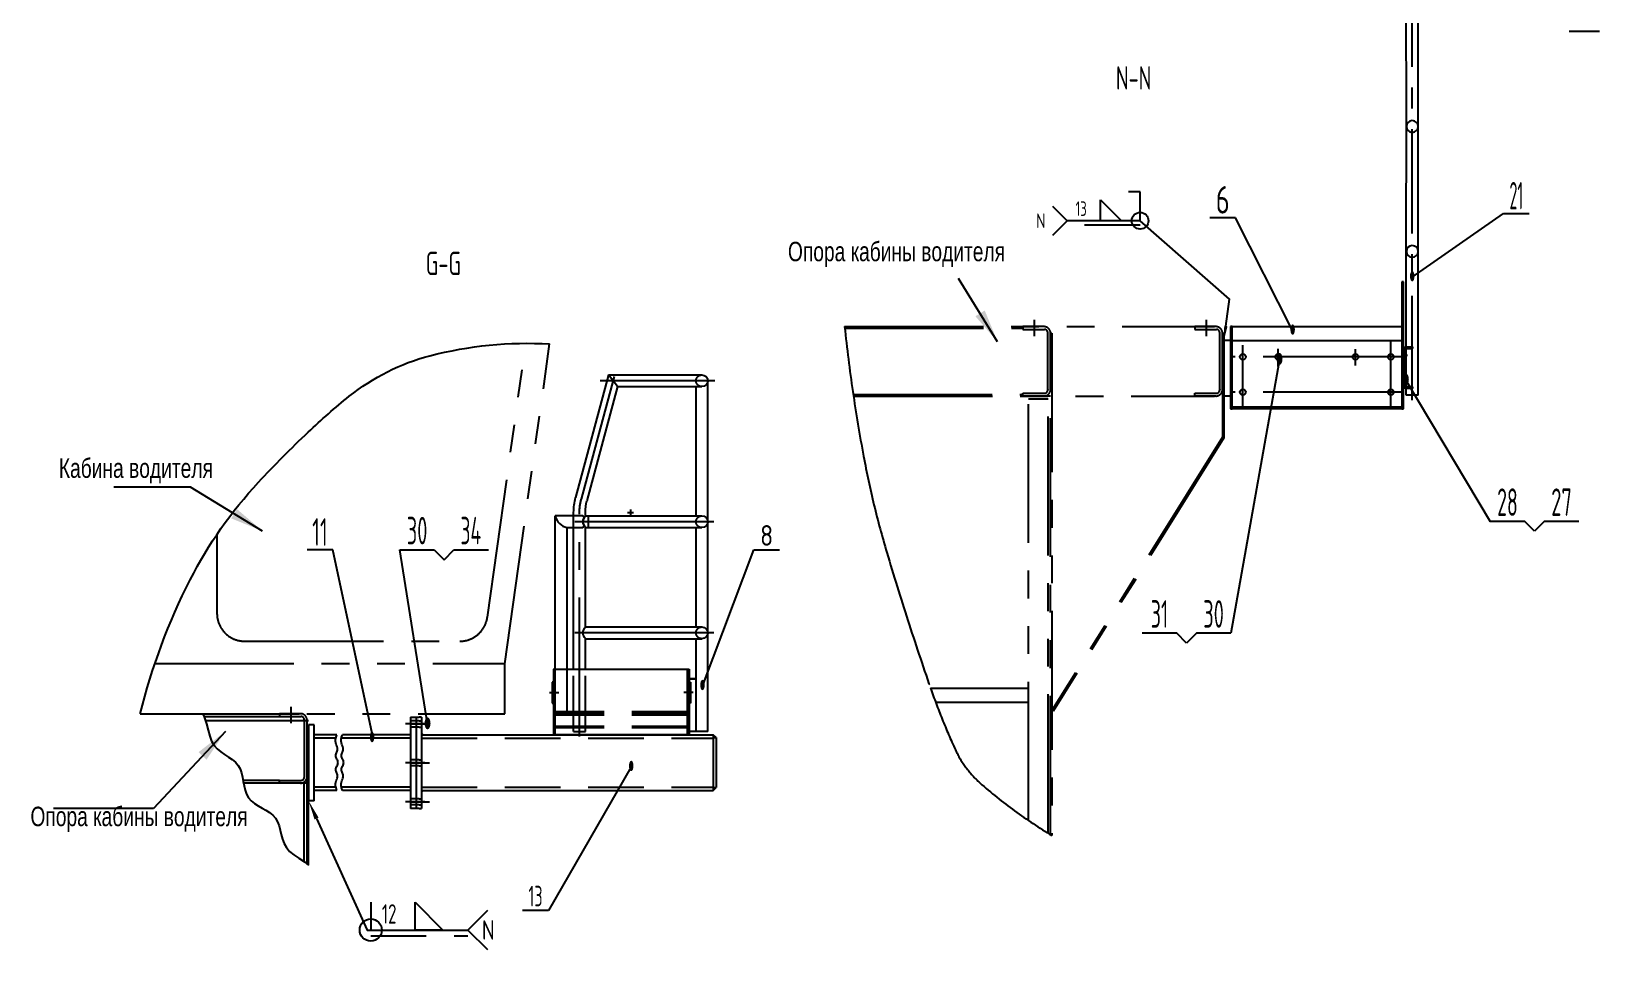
# Model space of a CAD drawing. Header units: millimetres. Extents: x 0 to 16800, y -459 to 11880.
# Drawn here: x 7294 to 12940, y 4536 to 7843 of the extents above; entities that cross this region are included whole.
import ezdxf
from ezdxf.enums import TextEntityAlignment as Align

# ---------------------------------------------------------------- set-up
doc = ezdxf.new("R2010")
doc.units = ezdxf.units.MM
doc.header["$LTSCALE"] = 400
for name, pattern in [('F', [0.75, 0.5, -0.25]), ('G', [2, 1.25, -0.25, 0.25, -0.25]), ('K', [2.5, 1.25, -0.25, 0.25, -0.25, 0.25, -0.25])]:
    doc.linetypes.add(name, pattern=pattern)
for name, color, linetype in [('01', 7, 'Continuous'), ('02', 1, 'Continuous'), ('04', 2, 'F'), ('05', 4, 'G'), ('07', 6, 'K'), ('11', 3, 'Continuous'), ('13', 3, 'Continuous')]:
    doc.layers.add(name, color=color, linetype=linetype)
doc.styles.get("Standard").update_dxf_attribs({"font": 'isocp', "width": 0.707, "bigfont": 'intecad.shx'})
doc.dimstyles.new('INTE', dxfattribs={"dimscale": 40, "dimtxt": 3.5, "dimasz": 3, "dimexe": 3, "dimexo": 0, "dimgap": 1, "dimtad": 1, "dimdec": 3, "dimdsep": 46, "dimtxsty": 'Standard', "dimcen": 0, "dimclrd": 1, "dimclre": 1, "dimclrt": 3, "dimaunit": 1, "dimadec": 0, "dimazin": 0, "dimtfac": 1, "dimtmove": 0, "dimatfit": 0, "dimfxl": 1, "dimarcsym": 0})

# ---------------------------------------------------------------- blocks, each defined once
blk = doc.blocks.new('*U230')
at = {"layer": '01'}
blk.add_line((224.2, -365.6), (224.2, -465.6), dxfattribs=at)
blk.add_lwpolyline([(384.2, -365.6), (484.2, -465.6), (384.2, -465.6)], close=True, dxfattribs=at)
blk.add_circle((224.2, -465.6), 40, dxfattribs=at)
blk.add_solid([(224.2, -365.6), (224.2, -295.6), (324.2, -365.6), (224.2, -365.6)], dxfattribs=at)
at = {"layer": '02'}
blk.add_lwpolyline([(0, 0, 0, 16, 0), (28.9, -63.8, 16, 16, 0)], format="xyseb", dxfattribs=at)
for points in [[(28.9, -63.8), (210.7, -465.6), (224.2, -465.6), (574.2, -465.6)], [(644.9, -394.9), (574.2, -465.6), (644.9, -536.3)]]:
    blk.add_lwpolyline(points, dxfattribs=at)
at = {"layer": '04'}
blk.add_line((224.2, -486.6), (574.2, -486.6), dxfattribs=at)
at = {"layer": '13', "width": 0.707}
blk.add_text('12', height=70, dxfattribs=at).set_placement((264.2, -442.6))
at = {"layer": '13', "width": 1.010989}
blk.add_text('N', height=70, dxfattribs=at).set_placement((624.2, -500.6), (670.2, -500.6), align=Align.FIT)
blk = doc.blocks.new('*U231', base_point=(10756.9, 1851.4))
at = {"layer": '01'}
blk.add_lwpolyline([(10312.9, 2357.7), (10387.9, 2282.7), (10312.9, 2282.7)], close=True, dxfattribs=at)
blk.add_circle((10455.4, 2282.7), 30, dxfattribs=at)
at = {"layer": '02'}
for points in [[(10139.9, 2335.7), (10192.9, 2282.7), (10139.9, 2229.6)], [(10763.9, 1903.5), (10777, 2000.1), (10455.4, 2282.7), (10192.9, 2282.7)]]:
    blk.add_lwpolyline(points, dxfattribs=at)
blk.add_lwpolyline([(10756.9, 1851.4, 0, 12, 0), (10763.9, 1903.5, 12, 12, 0)], format="xyseb", dxfattribs=at)
at = {"layer": '04'}
blk.add_line((10455.4, 2266.9), (10192.9, 2266.9), dxfattribs=at)
at = {"layer": '13', "width": 0.707}
blk.add_text('13', height=52.5, dxfattribs=at).set_placement((10222.9, 2299.9))
at = {"layer": '13', "width": 1.010989}
blk.add_text('N', height=52.5, dxfattribs=at).set_placement((10080.4, 2256.4), (10114.9, 2256.4), align=Align.FIT)
blk = doc.blocks.new('p998')
at = {"layer": '07', "color": 6, "linetype": 'K'}
for p, q in [((13279.7, 2400), (14611.4, 2400)), ((13280.2, 2395), (13921.4, 2395)), ((13921.4, 2400), (13921.4, 2390)), ((13997.4, 2400), (13921.4, 2400)), ((13921.4, 2390), (13999.4, 2390)), ((13962.4, 2424.8), (13962.4, 2366.1)), ((14011.4, 2376), (14011.4, 2378)), ((14011.4, 2174), (14011.4, 2376)), ((14021.4, 2174), (14021.4, 2376)), ((14021.4, 2376), (14026.4, 2376)), ((14026.4, 2376), (14026.4, 567.5)), ((14540.4, 2400), (14540.4, 2390)), ((14616.4, 2400), (14540.4, 2400)), ((14540.4, 2390), (14618.4, 2390)), ((14581.4, 2424.8), (14581.4, 2366.1)), ((14630.4, 2376), (14630.4, 2378)), ((14630.4, 2174), (14630.4, 2376)), ((14640.4, 2174), (14640.4, 2376)), ((14640.4, 2376), (14640.4, 2001.5)), ((14640.4, 2376), (14645.4, 2376)), ((14645.4, 2376), (14645.4, 2000)), ((13311, 2155), (13921.4, 2155)), ((13311.7, 2150), (14611.4, 2150)), ((13921.4, 2150), (13921.4, 2160)), ((13921.4, 2160), (13999.4, 2160)), ((14021.4, 2150), (13921.4, 2150)), ((13941.4, 621.3), (13941.4, 2150)), ((14011.4, 2174), (14011.4, 2172)), ((14012.4, 575.9), (14012.4, 2150)), ((14021.4, 570.5), (14021.4, 2150)), ((14540.4, 2150), (14540.4, 2160)), ((14540.4, 2160), (14618.4, 2160)), ((14616.4, 2150), (14540.4, 2150)), ((14630.4, 2174), (14630.4, 2172)), ((13941.4, 2140), (14012.4, 2140)), ((14640.4, 2001.5), (14026.4, 1017.5)), ((14645.4, 2000), (14030.7, 1014.8)), ((13589.3, 1098), (13941.4, 1098)), ((13589.3, 1098), (13941.4, 1098)), ((13607.3, 1048), (13941.4, 1048)), ((13607.3, 1048), (13941.4, 1048)), ((14026.4, 1017.5), (14030.7, 1014.8))]:
    blk.add_line(p, q, dxfattribs=at)
blk.add_lwpolyline([(13279.7, 2400, 0.019617), (13348.2, 1933.1, 0.025983), (13431.8, 1586.6, 0.011468), (13588.9, 1099.1, 0.024424), (13678.9, 876, 0.102879), (13766.9, 757.1, 0.048694), (14026.4, 567.5)], format="xyb", dxfattribs=at)
for centre, radius, start, end in [((13997.4, 2376), 24, 0, 90), ((13999.4, 2378), 12, 0, 90), ((14616.4, 2376), 24, 0, 90), ((14618.4, 2378), 12, 0, 90), ((13997.4, 2174), 24, 270, 0), ((13999.4, 2172), 12, 270, 0), ((14616.4, 2174), 24, 270, 0), ((14618.4, 2172), 12, 270, 0)]:
    blk.add_arc(centre, radius, start, end, dxfattribs=at)
blk = doc.blocks.new('A$C0BAB5668')
for p, q in [((22, 149), (0, 149)), ((0, 149), (0, 144)), ((22, 144), (0, 144)), ((28, 11), (28, 138)), ((33, 11), (33, 138)), ((0, 5), (22, 5)), ((0, 5), (0, 0)), ((0, 0), (22, 0))]:
    blk.add_line(p, q)
for centre, radius, start, end in [((22, 138), 11, 0, 90), ((22, 138), 6, 0, 90), ((22, 11), 11, 270, 0), ((22, 11), 6, 270, 0)]:
    blk.add_arc(centre, radius, start, end)
at = {"layer": '05', "color": 4, "linetype": 'G'}
for p, q in [((39.6, 119), (17.7, 119)), ((40.1, 30), (17.7, 30))]:
    blk.add_line(p, q, dxfattribs=at)
blk = doc.blocks.new('adf123qwe4r56798adf')
at = {"layer": '01', "color": 7, "linetype": 'Continuous', "ltscale": 1.5}
for p, q in [((19378, 9328), (19376, 10184)), ((19461, 7352), (19461, 10186)), ((19376, 8428), (19378, 9328)), ((19376, 7698), (19376, 8428)), ((19376, 7410), (19376, 7688)), ((19376, 7352), (19376, 7400)), ((19461, 7352), (19376, 7352))]:
    blk.add_line(p, q, dxfattribs=at)
for centre, start, end in [((19419, 10186), 90, 270), ((19419, 10186), 270, 90), ((19419, 9286), 90, 270), ((19419, 9286), 270, 90), ((19419, 8386), 90, 270), ((19419, 8386), 270, 90)]:
    blk.add_arc(centre, 42.3, start, end, dxfattribs=at)
at = {"layer": '05', "color": 4, "linetype": 'G', "ltscale": 1.5}
blk.add_line((19419, 7316), (19419, 10307), dxfattribs=at)
at = {"ltscale": 1.5, "xscale": -2, "yscale": 2, "zscale": 2}
blk.add_blockref('A$C0BAB5668', (19421, 7400), dxfattribs=at)
blk = doc.blocks.new('A$C1CCC7C28')
at = {"layer": '01', "color": 7, "linetype": 'Continuous'}
for p, q in [((0, 0), (0, 236)), ((476, 236), (0, 236)), ((476, 0), (476, 236)), ((0, 0), (476, 0))]:
    blk.add_line(p, q, dxfattribs=at)
blk = doc.blocks.new('A$C7256785E')
at = {"layer": '01', "color": 7, "linetype": 'Continuous'}
for p, q in [((25.7, 0), (25.7, 1262.9)), ((383.3, 1284), (46.8, 1284)), ((350.8, 1241.7), (383.3, 1284)), ((383.3, 1284), (501.7, 842.1)), ((350.8, 1241.7), (46.8, 1241.7)), ((68, 776.3), (68, 1241.7)), ((350.8, 1241.7), (460.8, 831.1)), ((466.4, 776.3), (46.8, 776.3)), ((466.4, 776.3), (466.4, 789)), ((508.7, 224), (508.7, 789)), ((466.4, 734), (46.8, 734)), ((68, 376.3), (68, 734)), ((466.4, 376.3), (466.4, 734)), ((466.4, 376.3), (46.8, 376.3)), ((466.4, 334), (46.8, 334)), ((68, 0), (68, 334)), ((466.4, 224), (466.4, 334)), ((68, 190), (93, 190)), ((93, 190), (93, 0)), ((25.7, 0), (68, 0)), ((68, 0), (93, 0))]:
    blk.add_line(p, q, dxfattribs=at)
for centre, radius, start, end in [((46.8, 1262.9), 21.2, 90, 270), ((303.5, 789), 162.8, 0, 15), ((303.5, 789), 205.2, 0, 15), ((46.8, 755.2), 21.2, 90, 270), ((443, 755.2), 31.5, 317.8524, 42.1476), ((46.8, 355.2), 21.2, 90, 270), ((443, 355.2), 31.5, 317.8524, 42.1476)]:
    blk.add_arc(centre, radius, start, end, dxfattribs=at)
at = {"layer": '04', "color": 2, "linetype": 'F'}
for centre in [(46.8, 1262.9), (46.8, 755.2), (46.8, 355.2)]:
    blk.add_arc(centre, 21.2, 270, 90, dxfattribs=at)
at = {"layer": '05', "color": 4, "linetype": 'G'}
for p, q in [((0, 1262.9), (413.1, 1262.9)), ((363, 1278.1), (481.2, 836.6)), ((4.2, 755.2), (543.8, 755.2)), ((4.2, 355.2), (543.8, 355.2))]:
    blk.add_line(p, q, dxfattribs=at)
at = {"layer": '05'}
for p, q in [((303.7, 799.6), (303.7, 778.4)), ((314.3, 789), (293.1, 789))]:
    blk.add_line(p, q, dxfattribs=at)
at = {"layer": '05', "color": 4, "linetype": 'G'}
blk.add_arc((303.5, 789), 184, 0, 15, dxfattribs=at)
blk = doc.blocks.new('321654a7f89wqer')
at = {"layer": '01', "color": 7, "linetype": 'Continuous'}
for p, q in [((9189.7, 5457.4), (9189.7, 6009.7)), ((9288.5, 6009.7), (9189.7, 6009.7)), ((9231.9, 5967.4), (9231.9, 5457.4)), ((9231.9, 5967.4), (9288.5, 5967.4)), ((9183.7, 5457.4), (9183.7, 5221.4)), ((9189.7, 5457.4), (9183.7, 5457.4)), ((9665.7, 5457.4), (9671.7, 5457.4)), ((9671.7, 5457.4), (9671.7, 5221.4)), ((9671.7, 5233.4), (9671.7, 5423.4)), ((9671.7, 5423.4), (9696.7, 5423.4)), ((9178.7, 5411.4), (9178.7, 5335.4)), ((9183.7, 5411.4), (9178.7, 5411.4)), ((9178.7, 5335.4), (9183.7, 5335.4)), ((9189.7, 5221.4), (9183.7, 5221.4)), ((9665.7, 5221.4), (9671.7, 5221.4)), ((9696.7, 5233.4), (9671.7, 5233.4))]:
    blk.add_line(p, q, dxfattribs=at)
for centre, radius, start, end in [((9244.6, 6022.3), 56.3, 192.9001, 256.9643), ((9264.5, 5988.6), 32, 25.1307, 41.4383), ((9309.5, 5988.6), 21, 139.7381, 220.2619), ((9264.5, 5988.6), 32, 318.5617, 334.8693)]:
    blk.add_arc(centre, radius, start, end, dxfattribs=at)
at = {"layer": '04', "color": 2, "linetype": 'F'}
for p, q in [((9189.7, 5304.7), (9189.7, 5457.4)), ((9231.9, 5457.4), (9231.9, 5304.7)), ((9256, 5233.4), (9256, 5457.4)), ((9298.3, 5233.4), (9298.3, 5457.4)), ((9671.7, 5411.4), (9676.7, 5411.4)), ((9676.7, 5411.4), (9676.7, 5335.4)), ((9676.7, 5335.4), (9671.7, 5335.4)), ((9665.7, 5304.4), (9189.7, 5304.4)), ((9665.7, 5297.4), (9189.7, 5297.4)), ((9665.7, 5292.4), (9189.7, 5292.4)), ((9665.7, 5251.4), (9189.7, 5251.4)), ((9665.7, 5246.4), (9189.7, 5246.4)), ((9256, 5233.4), (9298.3, 5233.4))]:
    blk.add_line(p, q, dxfattribs=at)
at = {"layer": '05', "color": 4, "linetype": 'G'}
for p, q in [((9277.1, 5215.5), (9277.1, 6022.4)), ((9309.5, 5967.4), (9309.5, 6009.7)), ((9169.6, 5373.4), (9202.3, 5373.4)), ((9685.8, 5373.4), (9653.1, 5373.4))]:
    blk.add_line(p, q, dxfattribs=at)
at = {"layer": '02', "xscale": -1}
blk.add_blockref('A$C1CCC7C28', (9665.7, 5221.4), dxfattribs=at)
at = {"layer": '04', "xscale": -1}
blk.add_blockref('A$C7256785E', (9764.7, 5233.4), dxfattribs=at)

msp = doc.modelspace()

# ---------------------------------------------------------------- hatches: boundary and pattern name
at = {"layer": '02'}
for points in [[(8708.7012, 5309.938), (8698.7012, 5309.938), (8698.7012, 5319.938)], [(9748.7012, 5309.938), (9748.7012, 5299.938), (9758.7012, 5299.938)], [(8708.6156, 5109.938), (8698.6156, 5109.938), (8698.6156, 5099.938)], [(9758.7012, 5119.938), (9748.7012, 5119.938), (9748.7012, 5109.938)]]:
    msp.add_hatch(color=256, dxfattribs=at).paths.add_polyline_path(points)

# ---------------------------------------------------------------- linework, layer by layer
for p, q in [((11617.1109, 6779.8543), (12227.1109, 6779.8543)), ((11617.1109, 6483.8543), (11617.1109, 6779.8543)), ((12227.1109, 6779.8543), (12227.1109, 6483.8543)), ((11617.1109, 6729.8543), (12227.1109, 6729.8543)), ((12227.1109, 6483.8543), (11617.1109, 6483.8543))]:
    msp.add_line(p, q)
for centre in [(11655.1109, 6670.8543), (11782.1109, 6670.8543), (12061.1109, 6670.8543), (12188.1109, 6670.8543), (11655.1109, 6543.8543), (12188.1109, 6543.8543)]:
    msp.add_circle(centre, 10.5)
at = {"layer": '01'}
for p, q in [((11285.6413, 7265.7352), (11243.7132, 7265.7352)), ((11285.6413, 7161.1029), (11285.6413, 7265.7352)), ((12227.1109, 6940.8543), (12227.1109, 6483.8543)), ((12233.1109, 6940.8543), (12227.1109, 6940.8543)), ((12233.1109, 6483.8543), (12233.1109, 6940.8543)), ((11617.1109, 6779.8543), (11611.1109, 6779.8543)), ((11611.1109, 6779.8543), (11611.1109, 6483.8543)), ((11611.1109, 6729.8543), (11587.1109, 6729.8543)), ((11587.1109, 6729.8543), (11587.1109, 6529.8543)), ((11611.1109, 6529.8543), (11587.1109, 6529.8543)), ((11611.1109, 6483.8543), (11617.1109, 6483.8543)), ((12227.1109, 6483.8543), (12233.1109, 6483.8543))]:
    msp.add_line(p, q, dxfattribs=at)
at = {"layer": '01', "color": 7, "linetype": 'Continuous'}
for p, q in [((12227.1109, 6489.8543), (11617.1109, 6489.8543)), ((8659.0227, 5373.938), (8659.0227, 5043.938)), ((8659.0227, 5373.938), (8689.7012, 5373.938)), ((8678.7012, 5373.938), (8678.7012, 5043.938)), ((8698.7012, 5373.938), (8689.7012, 5373.938)), ((8698.7012, 5373.938), (8698.7012, 5043.938)), ((8312.0544, 5345.3172), (8291.4151, 5345.3172)), ((8291.4151, 5345.3172), (8291.4151, 5072.5587)), ((8312.0544, 5072.5587), (8312.0544, 5345.3172)), ((8393.9135, 5309.938), (8312.0544, 5309.938)), ((8659.0227, 5309.938), (8414.2106, 5309.938)), ((8698.7012, 5309.938), (9748.7012, 5309.938)), ((9179.6892, 5309.938), (9173.6892, 5309.938)), ((9655.6892, 5309.938), (9179.6892, 5309.938)), ((9748.7012, 5309.938), (9748.7012, 5109.938)), ((8389.8184, 5297.938), (8312.0544, 5297.938)), ((8659.0227, 5297.938), (8410.1155, 5297.938)), ((9748.7012, 5299.938), (9758.7012, 5299.938)), ((9758.7012, 5299.938), (9758.7012, 5119.938)), ((8389.8184, 5121.938), (8312.0544, 5121.938)), ((8393.9135, 5109.938), (8312.0544, 5109.938)), ((8659.0227, 5121.938), (8410.1155, 5121.938)), ((8659.0227, 5109.938), (8414.2106, 5109.938)), ((8698.7012, 5109.938), (9748.7012, 5109.938)), ((9748.7012, 5119.938), (9758.7012, 5119.938)), ((8312.0544, 5072.5587), (8291.4151, 5072.5587)), ((8689.7012, 5043.938), (8659.0227, 5043.938)), ((8689.7012, 5043.938), (8698.7012, 5043.938))]:
    msp.add_line(p, q, dxfattribs=at)
at = {"layer": '02'}
for p, q in [((11629.3163, 7171.9901), (11536.3163, 7171.9901)), ((11834.6084, 6765.3277), (11629.3163, 7171.9901)), ((12265.1109, 6957.5515), (12593.4543, 7187.0802)), ((12593.4543, 7187.0802), (12686.4543, 7187.0802)), ((11787.3007, 6661.6526), (11611.9082, 5675.6262)), ((12242.1983, 6587.4999), (12546.0235, 6078.274)), ((12670.0235, 6078.274), (12546.0235, 6078.274)), ((12705.3788, 6042.9187), (12670.0235, 6078.274)), ((12740.7341, 6078.274), (12705.3788, 6042.9187)), ((12864.7341, 6078.274), (12740.7341, 6078.274)), ((8379.1009, 5975.7905), (8286.1009, 5975.7905)), ((8524.2175, 5297.938), (8379.1009, 5975.7905)), ((8719.9969, 5349.1529), (8620.39, 5975.7905)), ((8620.39, 5975.7905), (8744.39, 5975.7905)), ((8744.39, 5975.7905), (8779.7453, 5940.4351)), ((8779.7453, 5940.4351), (8815.1007, 5975.7905)), ((8815.1007, 5975.7905), (8939.1007, 5975.7905)), ((9709.8025, 5485.3298), (9894.4142, 5975.7905)), ((9894.4142, 5975.7905), (9987.4142, 5975.7905)), ((11417.1975, 5675.6262), (11293.1975, 5675.6262)), ((11452.5528, 5640.2709), (11417.1975, 5675.6262)), ((11487.9082, 5675.6262), (11452.5528, 5640.2709)), ((11611.9082, 5675.6262), (11487.9082, 5675.6262)), ((9758.7012, 5299.938), (9748.7012, 5309.938)), ((9453.338, 5194.1236), (9155.2508, 4676.9754)), ((9748.7012, 5109.938), (9758.7012, 5119.938)), ((9155.2508, 4676.9754), (9062.2508, 4676.9754))]:
    msp.add_line(p, q, dxfattribs=at)
msp.add_lwpolyline([(7685.9211, 5385.938, -0.057719652), (7865.6527, 5868.3805, -0.069431325), (8111.3988, 6219.5644, -0.015853388), (8290.339, 6400.1173, -0.02058112), (8437.9586, 6528.8142, -0.105461288), (8728.6356, 6674.907, -0.078859191), (9159.5093, 6717.3478)], format="xyb", dxfattribs=at)
msp.add_lwpolyline([(7910.4019, 5385.938), (7916.1973, 5374.3733), (7924.606, 5349.7576), (7930.5172, 5326.5873), (7935.7792, 5305.4719), (7942.2404, 5287.0205), (7951.318, 5271.6307), (7962.7048, 5258.8522), (7975.6624, 5248.023), (7989.4524, 5238.481), (8003.3364, 5229.5643), (8016.576, 5220.6107), (8028.4329, 5210.9582), (8038.1687, 5199.9448), (8045.2873, 5187.103), (8050.2612, 5172.744), (8053.8053, 5157.3735), (8056.6346, 5141.4972), (8059.4638, 5125.621), (8063.008, 5110.2505), (8067.9819, 5095.8914), (8075.1004, 5083.0497), (8084.8401, 5072.0623), (8096.7244, 5062.5922), (8110.0385, 5054.1335), (8124.0675, 5046.1806), (8138.0965, 5038.2277), (8151.4106, 5029.7691), (8163.2949, 5020.299), (8173.0346, 5009.3116), (8180.179, 4996.4648), (8185.334, 4982.071), (8189.3696, 4966.6059), (8193.156, 4950.5455), (8197.5633, 4934.3656), (8203.4615, 4918.5421), (8211.7207, 4903.551), (8223.211, 4889.868), (8238.4592, 4877.6332), (8256.6187, 4865.6422), (8276.4997, 4852.3551), (8291.4151, 4840.5739)], dxfattribs=at)
at = {"layer": '04', "color": 2, "linetype": 'F'}
for p, q in [((8689.7012, 5359.938), (8659.0227, 5359.938)), ((8689.7012, 5337.938), (8659.0227, 5337.938)), ((8689.7012, 5359.938), (8698.7012, 5359.938)), ((8689.7012, 5337.938), (8698.7012, 5337.938)), ((8698.7012, 5297.938), (9748.7012, 5297.938)), ((8689.7012, 5219.938), (8659.0227, 5219.938)), ((8689.7012, 5197.938), (8659.0227, 5197.938)), ((8689.7012, 5219.938), (8698.7012, 5219.938)), ((8689.7012, 5197.938), (8698.7012, 5197.938)), ((8698.7012, 5121.938), (9748.7012, 5121.938)), ((8689.7012, 5079.938), (8659.0227, 5079.938)), ((8689.7012, 5057.938), (8659.0227, 5057.938)), ((8689.7012, 5079.938), (8698.7012, 5079.938)), ((8689.7012, 5057.938), (8698.7012, 5057.938))]:
    msp.add_line(p, q, dxfattribs=at)
at = {"layer": '05', "color": 4, "linetype": 'G'}
for p, q in [((12188.1109, 6492.8543), (12188.1109, 6724.7866)), ((12228.1109, 6670.8543), (11618.1109, 6670.8543)), ((11655.1109, 6492.8543), (11655.1109, 6713.1364)), ((11782.1109, 6636.5394), (11782.1109, 6699.3882)), ((12061.1109, 6639.2658), (12061.1109, 6698.8882)), ((12228.1109, 6543.8543), (11618.1109, 6543.8543)), ((8710.7079, 5348.938), (8641.1883, 5348.938)), ((8658.0159, 5348.938), (8727.5356, 5348.938)), ((8710.7079, 5208.938), (8641.1883, 5208.938)), ((8658.0159, 5208.938), (8727.5356, 5208.938)), ((8710.7079, 5068.938), (8641.1883, 5068.938)), ((8658.0159, 5068.938), (8727.5356, 5068.938))]:
    msp.add_line(p, q, dxfattribs=at)
at = {"layer": '07', "color": 6, "linetype": 'K'}
for p, q in [((12939.8405, 7843.1102), (12829.6506, 7843.1102)), ((8935.3358, 5733.0207), (9074.0134, 6719.7629)), ((8997.6892, 5565.938), (9159.5093, 6717.3478)), ((7961.852, 6031.4406), (7961.852, 5745.938)), ((8061.852, 5646.938), (8836.1685, 5646.938)), ((7738.645, 5566.938), (8997.6892, 5566.938)), ((8997.6892, 5385.938), (8997.6892, 5565.938)), ((9168.6892, 5499.938), (9168.6892, 5423.938)), ((9173.6892, 5499.938), (9168.6892, 5499.938)), ((9159.5698, 5461.938), (9192.3265, 5461.938)), ((9168.6892, 5423.938), (9173.6892, 5423.938)), ((7685.9211, 5385.938), (8997.6892, 5385.938)), ((7910.4019, 5385.938), (8257.4151, 5385.938)), ((7915.4132, 5375.938), (8186.4151, 5375.938)), ((8186.4151, 5385.938), (8186.4151, 5375.938)), ((8262.4151, 5385.938), (8186.4151, 5385.938)), ((8186.4151, 5375.938), (8264.4151, 5375.938)), ((8227.4151, 5410.6774), (8227.4151, 5352.0087)), ((8276.4151, 5361.938), (8276.4151, 5363.938)), ((7920.4452, 5361.938), (8291.4151, 5361.938)), ((8276.4151, 5157.938), (8276.4151, 5361.938)), ((8286.4151, 5159.938), (8286.4151, 5361.938)), ((8291.4151, 4840.5739), (8291.4151, 5361.938)), ((8186.4151, 5145.938), (8055.8432, 5145.938)), ((8186.4151, 5135.938), (8186.4151, 5145.938)), ((8186.4151, 5145.938), (8264.4151, 5145.938)), ((8286.4151, 4844.5233), (8286.4151, 5159.938)), ((8286.4151, 5135.938), (8057.6253, 5135.938)), ((8262.4151, 5135.938), (8186.4151, 5135.938)), ((8274.4151, 5135.938), (8274.4151, 4853.7484)), ((8286.4151, 5135.938), (8286.4151, 4844.5233))]:
    msp.add_line(p, q, dxfattribs=at)
for points in [[(8393.9135, 5109.938), (8390.4721, 5118.7474), (8388.8822, 5126.507), (8388.7455, 5133.3389), (8389.6635, 5139.3651), (8391.2377, 5144.7077), (8393.0697, 5149.4888), (8394.7611, 5153.8304), (8395.9135, 5157.8547), (8396.2299, 5161.6673), (8395.8197, 5165.3091), (8394.8939, 5168.8044), (8393.6635, 5172.1776), (8392.3393, 5175.4531), (8391.1322, 5178.6554), (8390.2533, 5181.8089), (8389.9135, 5184.938), (8390.2572, 5188.063), (8391.1635, 5191.188), (8392.4447, 5194.313), (8393.9135, 5197.438), (8395.3822, 5200.563), (8396.6635, 5203.688), (8397.5697, 5206.813), (8397.9135, 5209.938), (8397.5697, 5213.063), (8396.6635, 5216.188), (8395.3822, 5219.313), (8393.9135, 5222.438), (8392.4447, 5225.563), (8391.1635, 5228.688), (8390.2572, 5231.813), (8389.9135, 5234.938), (8390.2533, 5238.0671), (8391.1322, 5241.2205), (8392.3393, 5244.4229), (8393.6635, 5247.6984), (8394.8939, 5251.0716), (8395.8197, 5254.5669), (8396.2299, 5258.2087), (8395.9135, 5262.0213), (8394.7611, 5266.0456), (8393.0697, 5270.3872), (8391.2377, 5275.1683), (8389.6635, 5280.5109), (8388.7455, 5286.5371), (8388.8822, 5293.369), (8390.4721, 5301.1286), (8393.9135, 5309.938)], [(8414.2106, 5109.938), (8410.7692, 5118.7474), (8409.1793, 5126.507), (8409.0426, 5133.3389), (8409.9606, 5139.3651), (8411.5348, 5144.7077), (8413.3668, 5149.4888), (8415.0582, 5153.8304), (8416.2106, 5157.8547), (8416.527, 5161.6673), (8416.1168, 5165.3091), (8415.1911, 5168.8044), (8413.9606, 5172.1776), (8412.6364, 5175.4531), (8411.4293, 5178.6554), (8410.5504, 5181.8089), (8410.2106, 5184.938), (8410.5543, 5188.063), (8411.4606, 5191.188), (8412.7418, 5194.313), (8414.2106, 5197.438), (8415.6793, 5200.563), (8416.9606, 5203.688), (8417.8668, 5206.813), (8418.2106, 5209.938), (8417.8668, 5213.063), (8416.9606, 5216.188), (8415.6793, 5219.313), (8414.2106, 5222.438), (8412.7418, 5225.563), (8411.4606, 5228.688), (8410.5543, 5231.813), (8410.2106, 5234.938), (8410.5504, 5238.0671), (8411.4293, 5241.2205), (8412.6364, 5244.4229), (8413.9606, 5247.6984), (8415.1911, 5251.0716), (8416.1168, 5254.5669), (8416.527, 5258.2087), (8416.2106, 5262.0213), (8415.0582, 5266.0456), (8413.3668, 5270.3872), (8411.5348, 5275.1683), (8409.9606, 5280.5109), (8409.0426, 5286.5371), (8409.1793, 5293.369), (8410.7692, 5301.1286), (8414.2106, 5309.938)]]:
    msp.add_lwpolyline(points, dxfattribs=at)
for centre, radius, start, end in [((8061.852, 5746.938), 100, 180, 270), ((8836.0622, 5747.2222), 100.2843, 270.060708, 351.8588331), ((8262.4151, 5361.938), 24, 0, 90), ((8264.4151, 5363.938), 12, 0, 90), ((8262.4151, 5159.938), 24, 270, 0), ((8264.4151, 5157.938), 12, 270, 0)]:
    msp.add_arc(centre, radius, start, end, dxfattribs=at)

# ---------------------------------------------------------------- block references
at = {"layer": '01', "xscale": 0.5, "yscale": 0.5, "zscale": 0.5}
msp.add_blockref('adf123qwe4r56798adf', (2555.7596, 2857.5229), dxfattribs=at)
at = {"layer": '01'}
for name, p in [('*U231', (11587.1109, 6729.8543)), ('p998', (-3058.3114, 4379.8356)), ('321654a7f89wqer', (-10.0059, 88.5315)), ('*U230', (8291.4151, 5072.5587))]:
    msp.add_blockref(name, p, dxfattribs=at)

# ---------------------------------------------------------------- texts
at = {"layer": '01', "char_height": 70, "attachment_point": 1}
for s, insert in [('{\\fArial|b0|i0|c204|p34;\\C3;Опора кабины водителя}', (10017.5394, 7085.3231)), ('{\\fArial|b0|i0|c204|p34;\\C3;Кабина водителя}', (7392.5554, 6305.2735)), ('{\\fArial|b0|i0|c204|p34;\\C3;Опора кабины водителя}', (7290.3508, 5050.9757))]:
    msp.add_mtext(s, dxfattribs=dict(at, insert=insert))
at = {"layer": '02', "width": 0.605172}
for height, p, p2 in [(30, (12256.1109, 6942.5515), (12274.1109, 6942.5515)), (30, (11825.6084, 6750.3277), (11843.6084, 6750.3277)), (40, (11775.3007, 6641.6526), (11799.3007, 6641.6526)), (40, (12230.1983, 6567.4999), (12254.1983, 6567.4999)), (30, (9700.8025, 5470.3298), (9718.8025, 5470.3298)), (40, (8707.9969, 5329.1529), (8731.9969, 5329.1529)), (30, (8511.3379, 5282.938), (8529.3379, 5282.938)), (30, (9444.338, 5179.1236), (9462.338, 5179.1236))]:
    msp.add_text('●', height=height, dxfattribs=at).set_placement(p, p2, align=Align.FIT)
at = {"layer": '11'}
for s, height, width, p, p2 in [('6', 98.9949, 0.849009, (11557.6186, 7186.9901), (11608.0141, 7186.9901)), ('21', 98.99495, 0.475418, (12615.2457, 7202.0802), (12664.6628, 7202.0802)), ('28', 98.99495, 0.601243, (12570.8235, 6098.274), (12645.2235, 6098.274)), ('27', 98.99495, 0.601243, (12765.5341, 6098.274), (12839.9341, 6098.274)), ('11', 98.99495, 0.663135, (8304.7009, 5990.7905), (8360.5009, 5990.7905)), ('30', 98.99495, 0.600864, (8645.19, 5995.7905), (8719.59, 5995.7905)), ('34', 98.99495, 0.556706, (8838.4409, 5995.7905), (8912.8409, 5995.7905)), ('8', 74.2462, 1.156909, (9917.2928, 5990.7905), (9964.5356, 5990.7905)), ('31', 98.99495, 0.606, (11323.7023, 5695.6262), (11386.6927, 5695.6262)), ('30', 98.99495, 0.600864, (11512.7082, 5695.6262), (11587.1082, 5695.6262)), ('13', 74.24621, 0.629378, (9083.2503, 4691.9754), (9134.2513, 4691.9754))]:
    msp.add_text(s, height=height, dxfattribs=dict(at, width=width)).set_placement(p, p2, align=Align.FIT)
at = {"layer": '11', "width": 0.707}
msp.add_text('G-G', height=84, dxfattribs=at).set_placement((8776.949, 6965.4046), align=Align.CENTER)
at = {"layer": '11', "insert": (11198.1187, 7717.1847), "char_height": 84, "width": 863.599, "attachment_point": 1}
msp.add_mtext('N-N', dxfattribs=at)

# ---------------------------------------------------------------- leaders
at = {"layer": '01'}
msp.add_leader([(10772.3206, 6725.3229), (10631.7107, 6952.8227)], dimstyle='INTE', dxfattribs=at)
at = {"layer": '01', "annotation_type": 0, "has_hookline": 1, "hookline_direction": 1}
for points, text_width in [([(8126.0467, 6043.6544), (7866.7804, 6201.1603), (7746.7804, 6201.1603)], 116.5077), ([(7992.0128, 5321.6996), (7732.7465, 5044.9633), (7612.7465, 5044.9633)], 198.991)]:
    msp.add_leader(points, dimstyle='INTE', dxfattribs=dict(at, text_width=text_width))

doc.saveas('drawing.dxf')
